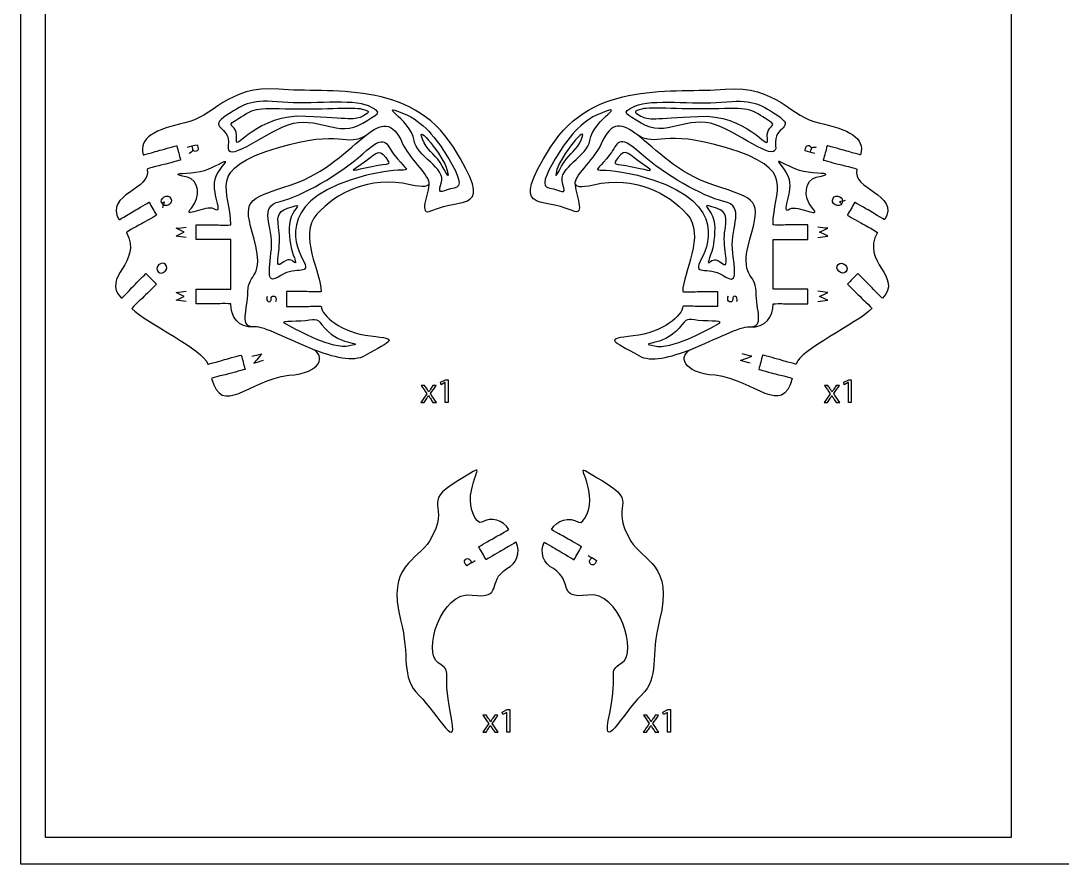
# Model space of a CAD drawing. Extents: x 0 to 620, y 0 to 360.
# Drawn here: x 0 to 210.1, y 0 to 170.3 of the extents above; entities that cross this region are included whole.
import ezdxf

# ---------------------------------------------------------------- set-up
doc = ezdxf.new("R2010")
doc.units = 0
doc.header["$MEASUREMENT"] = 0
doc.layers.add('DEFAULT', color=7, linetype='CONTINUOUS')

msp = doc.modelspace()

# ---------------------------------------------------------------- linework, layer by layer
at = {"layer": 'DEFAULT', "color": 36}
for points in [[(620, 0), (0, 0), (0, 360), (620, 360)], [(199.84, 5.38), (5, 5.38), (5, 355), (199.84, 355)], [(85.61, 97.27), (85.59, 97.27), (84.8, 96.84), (84.68, 97.32), (85.68, 97.85), (86.21, 97.85), (86.21, 93.27), (85.61, 93.27)], [(166.99, 97.27), (166.98, 97.27), (166.18, 96.84), (166.06, 97.32), (167.06, 97.85), (167.59, 97.85), (167.59, 93.27), (166.99, 93.27)], [(98.08, 30.66), (98.06, 30.66), (97.27, 30.23), (97.15, 30.7), (98.15, 31.24), (98.68, 31.24), (98.68, 26.65), (98.08, 26.65)], [(130.49, 30.66), (130.47, 30.66), (129.67, 30.23), (129.55, 30.7), (130.56, 31.24), (131.09, 31.24), (131.09, 26.65), (130.49, 26.65)]]:
    msp.add_lwpolyline(points, close=True, dxfattribs=at)
at = {"layer": 'DEFAULT', "color": 1}
for points, knots in [([(51.98, 144.75), (37.04, 140.35), (42.38, 136.2), (42.38, 129.13), (42.38, 129.08), (41.6, 129.08), (40.63, 129.08), (40.04, 129.08), (39.85, 129.13), (38.88, 129.13), (37.71, 129.13), (36.55, 129.13), (35.38, 129.13), (35.38, 128.13), (35.38, 127.13), (35.38, 126.13), (36.55, 126.13), (37.71, 126.13), (38.88, 126.13), (39.85, 126.13), (40.04, 126.18), (40.63, 126.18), (41.6, 126.18), (42.38, 126.18), (42.38, 126.13), (42.38, 122.81), (42.38, 119.49), (42.38, 116.16), (42.38, 116.11), (41.6, 116.11), (40.63, 116.11), (40.04, 116.11), (39.85, 116.16), (38.88, 116.16), (37.71, 116.16), (36.55, 116.16), (35.38, 116.16), (35.38, 115.16), (35.38, 114.16), (35.38, 113.16), (36.55, 113.16), (37.71, 113.16), (38.88, 113.16), (39.85, 113.16), (40.04, 113.21), (40.63, 113.21), (41.6, 113.21), (42.38, 113.21), (42.38, 113.16), (42.38, 110.63), (43.76, 108.21), (47.12, 108.55), (47.14, 108.55), (47.16, 108.55), (47.18, 108.55), (48.98, 108.7), (53.96, 105.94), (58.97, 103.98), (61.44, 102.8), (60.82, 99.19), (54.05, 98.73), (45.81, 97.69), (40.6, 90.27), (38.5, 98.11), (38.5, 98.16), (39.25, 98.36), (40.17, 98.61), (40.74, 98.76), (40.94, 98.76), (41.88, 99.01), (42.72, 99.24), (45.26, 99.92), (45.26, 99.92), (45, 100.89), (44.74, 101.85), (44.48, 102.82), (44.48, 102.82), (41.95, 102.14), (41.1, 101.91), (40.17, 101.66), (39.99, 101.56), (39.43, 101.41), (38.49, 101.16), (37.73, 100.96), (37.72, 101.01), (36.94, 103.91), (25.46, 109.18), (22.43, 112.21), (22.39, 112.25), (22.94, 112.8), (23.63, 113.49), (24.04, 113.9), (24.22, 114.01), (24.9, 114.69), (25.52, 115.31), (27.38, 117.17), (27.38, 117.17), (26.67, 117.87), (25.96, 118.58), (25.25, 119.29), (25.25, 119.29), (23.4, 117.43), (22.78, 116.81), (22.09, 116.13), (21.99, 115.95), (21.58, 115.54), (20.89, 114.85), (20.34, 114.3), (20.3, 114.34), (16.02, 118.62), (24.78, 121.57), (21.31, 127.57), (21.29, 127.62), (21.97, 128.01), (22.8, 128.49), (23.31, 128.79), (23.5, 128.84), (24.34, 129.32), (25.1, 129.76), (27.38, 131.08), (27.38, 131.08), (26.88, 131.94), (26.38, 132.81), (25.88, 133.68), (25.88, 133.68), (23.6, 132.36), (22.84, 131.92), (22.01, 131.44), (21.86, 131.3), (21.35, 131), (20.52, 130.52), (19.84, 130.13), (19.81, 130.17), (16.78, 135.42), (26.6, 136.21), (25.48, 140.39), (25.48, 140.44), (26.23, 140.64), (27.16, 140.89), (27.73, 141.04), (27.92, 141.04), (28.86, 141.29), (29.71, 141.52), (32.24, 142.2), (32.24, 142.2), (31.98, 143.16), (31.73, 144.13), (31.47, 145.1), (31.47, 145.1), (28.93, 144.42), (28.08, 144.19), (27.15, 143.94), (26.98, 143.84), (26.4, 143.69), (25.47, 143.44), (24.71, 143.23), (24.7, 143.29), (23.77, 146.77), (27.1, 148.37), (33.11, 149.73), (38.59, 150.66), (41.7, 157.39), (52.04, 156.52), (62.37, 155.64), (78.69, 158.51), (87.28, 144.81), (95.87, 131.12), (89.27, 134.86), (82.92, 131.99), (79.99, 130.68), (82.39, 135.52), (82.36, 137.56), (82.36, 137.61), (82.35, 137.66), (82.35, 137.7), (82.17, 139.29), (78.21, 142.82), (77.05, 145.5), (74.96, 150.28), (72.77, 149.66), (69.66, 147.22), (65.8, 144.75), (64.55, 148.57), (51.98, 144.75)], [1, 1, 1, 1, 2, 2, 2, 3, 3, 3, 4, 4, 4, 13.93, 13.93, 13.93, 22.44, 22.44, 22.44, 32.37, 32.37, 32.37, 33.37, 33.37, 33.37, 34.37, 34.37, 34.37, 62.61, 62.61, 62.61, 63.61, 63.61, 63.61, 64.61, 64.61, 64.61, 74.54, 74.54, 74.54, 83.05, 83.05, 83.05, 92.98, 92.98, 92.98, 93.98, 93.98, 93.98, 94.98, 94.98, 94.98, 95.98, 95.98, 95.98, 96.98, 96.98, 96.98, 97.98, 97.98, 97.98, 98.98, 98.98, 98.98, 99.98, 99.98, 99.98, 100.98, 100.98, 100.98, 101.98, 101.98, 101.98, 102.98, 102.98, 102.98, 111.489313, 111.489313, 111.489313, 112.489313, 112.489313, 112.489313, 113.489313, 113.489313, 113.489313, 114.489313, 114.489313, 114.489313, 115.489313, 115.489313, 115.489313, 116.489313, 116.489313, 116.489313, 117.489313, 117.489313, 117.489313, 118.489313, 118.489313, 118.489313, 126.99581, 126.99581, 126.99581, 127.99581, 127.99581, 127.99581, 128.99581, 128.99581, 128.99581, 129.99581, 129.99581, 129.99581, 130.99581, 130.99581, 130.99581, 131.99581, 131.99581, 131.99581, 132.99581, 132.99581, 132.99581, 133.99581, 133.99581, 133.99581, 142.508418, 142.508418, 142.508418, 143.508418, 143.508418, 143.508418, 144.508418, 144.508418, 144.508418, 145.508418, 145.508418, 145.508418, 146.508418, 146.508418, 146.508418, 147.508418, 147.508418, 147.508418, 148.508418, 148.508418, 148.508418, 149.508418, 149.508418, 149.508418, 158.017731, 158.017731, 158.017731, 159.017731, 159.017731, 159.017731, 160.017731, 160.017731, 160.017731, 161.017731, 161.017731, 161.017731, 162.017731, 162.017731, 162.017731, 163.017731, 163.017731, 163.017731, 164.017731, 164.017731, 164.017731, 165.017731, 165.017731, 165.017731, 166.017731, 166.017731, 166.017731, 167.017731, 167.017731, 167.017731, 168.017731, 168.017731, 168.017731, 169.017731, 169.017731, 169.017731, 170.017731, 170.017731, 170.017731, 170.017731]), ([(142.19, 144.75), (157.13, 140.35), (151.79, 136.2), (151.79, 129.13), (151.79, 129.08), (152.58, 129.08), (153.54, 129.08), (154.13, 129.08), (154.33, 129.13), (155.29, 129.13), (156.46, 129.13), (157.63, 129.13), (158.8, 129.13), (158.8, 128.13), (158.8, 127.13), (158.8, 126.13), (157.63, 126.13), (156.46, 126.13), (155.29, 126.13), (154.33, 126.13), (154.13, 126.18), (153.54, 126.18), (152.58, 126.18), (151.79, 126.18), (151.79, 126.13), (151.79, 122.81), (151.79, 119.49), (151.79, 116.16), (151.79, 116.11), (152.58, 116.11), (153.54, 116.11), (154.13, 116.11), (154.33, 116.16), (155.29, 116.16), (156.46, 116.16), (157.63, 116.16), (158.8, 116.16), (158.8, 115.16), (158.8, 114.16), (158.8, 113.16), (157.63, 113.16), (156.46, 113.16), (155.29, 113.16), (154.33, 113.16), (154.13, 113.21), (153.54, 113.21), (152.58, 113.21), (151.79, 113.21), (151.79, 113.16), (151.79, 110.63), (150.41, 108.21), (147.06, 108.55), (147.03, 108.55), (147.01, 108.55), (146.99, 108.55), (145.2, 108.7), (140.22, 105.94), (135.21, 103.98), (132.74, 102.8), (133.35, 99.19), (140.13, 98.73), (148.37, 97.69), (153.58, 90.27), (155.68, 98.11), (155.68, 98.16), (154.93, 98.36), (154, 98.61), (153.43, 98.76), (153.23, 98.76), (152.3, 99.01), (151.45, 99.24), (148.91, 99.92), (148.91, 99.92), (149.17, 100.89), (149.43, 101.85), (149.69, 102.82), (149.69, 102.82), (152.23, 102.14), (153.07, 101.91), (154.01, 101.66), (154.18, 101.56), (154.75, 101.41), (155.68, 101.16), (156.44, 100.96), (156.45, 101.01), (157.23, 103.91), (168.72, 109.18), (171.75, 112.21), (171.79, 112.25), (171.23, 112.8), (170.55, 113.49), (170.13, 113.9), (169.96, 114.01), (169.28, 114.69), (168.66, 115.31), (166.8, 117.17), (166.8, 117.17), (167.5, 117.87), (168.21, 118.58), (168.92, 119.29), (168.92, 119.29), (170.78, 117.43), (171.4, 116.81), (172.08, 116.13), (172.18, 115.95), (172.6, 115.54), (173.28, 114.85), (173.83, 114.3), (173.87, 114.34), (178.16, 118.62), (169.4, 121.57), (172.86, 127.57), (172.89, 127.62), (172.21, 128.01), (171.37, 128.49), (170.86, 128.79), (170.67, 128.84), (169.83, 129.32), (169.07, 129.76), (166.8, 131.08), (166.8, 131.08), (167.3, 131.94), (167.8, 132.81), (168.3, 133.68), (168.3, 133.68), (170.58, 132.36), (171.33, 131.92), (172.17, 131.44), (172.31, 131.3), (172.82, 131), (173.66, 130.52), (174.34, 130.13), (174.36, 130.17), (177.39, 135.42), (167.58, 136.21), (168.69, 140.39), (168.69, 140.44), (167.94, 140.64), (167.02, 140.89), (166.45, 141.04), (166.25, 141.04), (165.32, 141.29), (164.47, 141.52), (161.93, 142.2), (161.93, 142.2), (162.19, 143.16), (162.45, 144.13), (162.71, 145.1), (162.71, 145.1), (165.25, 144.42), (166.09, 144.19), (167.03, 143.94), (167.2, 143.84), (167.77, 143.69), (168.7, 143.44), (169.46, 143.23), (169.47, 143.29), (170.41, 146.77), (167.07, 148.37), (161.06, 149.73), (155.58, 150.66), (152.47, 157.39), (142.13, 156.52), (131.8, 155.64), (115.49, 158.51), (106.9, 144.81), (98.31, 131.12), (104.91, 134.86), (111.26, 131.99), (114.18, 130.68), (111.79, 135.52), (111.82, 137.56), (111.82, 137.61), (111.82, 137.66), (111.82, 137.7), (112.01, 139.29), (115.96, 142.82), (117.13, 145.5), (119.21, 150.28), (121.4, 149.66), (124.51, 147.22), (128.38, 144.75), (129.62, 148.57), (142.19, 144.75)], [1, 1, 1, 1, 2, 2, 2, 3, 3, 3, 4, 4, 4, 13.93, 13.93, 13.93, 22.44, 22.44, 22.44, 32.37, 32.37, 32.37, 33.37, 33.37, 33.37, 34.37, 34.37, 34.37, 62.61, 62.61, 62.61, 63.61, 63.61, 63.61, 64.61, 64.61, 64.61, 74.54, 74.54, 74.54, 83.05, 83.05, 83.05, 92.98, 92.98, 92.98, 93.98, 93.98, 93.98, 94.98, 94.98, 94.98, 95.98, 95.98, 95.98, 96.98, 96.98, 96.98, 97.98, 97.98, 97.98, 98.98, 98.98, 98.98, 99.98, 99.98, 99.98, 100.98, 100.98, 100.98, 101.98, 101.98, 101.98, 102.98, 102.98, 102.98, 111.489313, 111.489313, 111.489313, 112.489313, 112.489313, 112.489313, 113.489313, 113.489313, 113.489313, 114.489313, 114.489313, 114.489313, 115.489313, 115.489313, 115.489313, 116.489313, 116.489313, 116.489313, 117.489313, 117.489313, 117.489313, 118.489313, 118.489313, 118.489313, 126.99581, 126.99581, 126.99581, 127.99581, 127.99581, 127.99581, 128.99581, 128.99581, 128.99581, 129.99581, 129.99581, 129.99581, 130.99581, 130.99581, 130.99581, 131.99581, 131.99581, 131.99581, 132.99581, 132.99581, 132.99581, 133.99581, 133.99581, 133.99581, 142.508418, 142.508418, 142.508418, 143.508418, 143.508418, 143.508418, 144.508418, 144.508418, 144.508418, 145.508418, 145.508418, 145.508418, 146.508418, 146.508418, 146.508418, 147.508418, 147.508418, 147.508418, 148.508418, 148.508418, 148.508418, 149.508418, 149.508418, 149.508418, 158.017731, 158.017731, 158.017731, 159.017731, 159.017731, 159.017731, 160.017731, 160.017731, 160.017731, 161.017731, 161.017731, 161.017731, 162.017731, 162.017731, 162.017731, 163.017731, 163.017731, 163.017731, 164.017731, 164.017731, 164.017731, 165.017731, 165.017731, 165.017731, 166.017731, 166.017731, 166.017731, 167.017731, 167.017731, 167.017731, 168.017731, 168.017731, 168.017731, 169.017731, 169.017731, 169.017731, 170.017731, 170.017731, 170.017731, 170.017731]), ([(47.18, 108.55), (47.16, 108.55), (47.14, 108.55), (47.12, 108.55), (43.97, 108.35), (45.81, 111.82), (45.81, 115.64), (45.81, 119.49), (49.3, 118.27), (47.06, 126.24), (44.82, 134.21), (45.24, 134.19), (54.53, 137.19), (61.5, 139.45), (66.16, 144.48), (69.66, 147.22)], [0, 0, 0, 0, 1, 1, 1, 2, 2, 2, 3, 3, 3, 4, 4, 4, 5, 5, 5, 5]), ([(146.99, 108.55), (147.01, 108.55), (147.03, 108.55), (147.06, 108.55), (150.2, 108.35), (148.36, 111.82), (148.36, 115.64), (148.36, 119.49), (144.88, 118.27), (147.12, 126.24), (149.36, 134.21), (148.94, 134.19), (139.64, 137.19), (132.67, 139.45), (128.01, 144.48), (124.51, 147.22)], [0, 0, 0, 0, 1, 1, 1, 2, 2, 2, 3, 3, 3, 4, 4, 4, 5, 5, 5, 5]), ([(82.35, 137.7), (82.35, 137.66), (82.36, 137.61), (82.36, 137.56), (82.33, 136.84), (81.34, 136.62), (78.6, 137.22), (70.14, 139.08), (63.62, 135.57), (59.76, 131.28), (55.9, 126.98), (60.61, 119.5), (60.61, 115.64), (60.61, 115.59), (59.83, 115.59), (58.86, 115.59), (58.27, 115.59), (58.08, 115.64), (57.11, 115.64), (55.94, 115.64), (54.77, 115.64), (53.61, 115.64), (53.61, 114.64), (53.61, 113.64), (53.61, 112.64), (54.77, 112.64), (55.94, 112.64), (57.11, 112.64), (58.08, 112.64), (58.27, 112.69), (58.86, 112.69), (59.83, 112.69), (60.61, 112.69), (60.61, 112.64), (60.61, 110.9), (64.61, 107.31), (70.59, 106.68), (76.57, 106.04), (74.82, 105.82), (69.47, 102.71), (67.08, 101.31), (63.02, 102.38), (58.97, 103.98)], [0, 0, 0, 0, 1, 1, 1, 2, 2, 2, 3, 3, 3, 4, 4, 4, 5, 5, 5, 6, 6, 6, 15.93, 15.93, 15.93, 24.44, 24.44, 24.44, 34.37, 34.37, 34.37, 35.37, 35.37, 35.37, 36.37, 36.37, 36.37, 37.37, 37.37, 37.37, 38.37, 38.37, 38.37, 39.37, 39.37, 39.37, 39.37]), ([(111.82, 137.7), (111.82, 137.66), (111.82, 137.61), (111.82, 137.56), (111.84, 136.84), (112.84, 136.62), (115.57, 137.22), (124.04, 139.08), (130.56, 135.57), (134.42, 131.28), (138.27, 126.98), (133.57, 119.5), (133.57, 115.64), (133.57, 115.59), (134.35, 115.59), (135.32, 115.59), (135.9, 115.59), (136.1, 115.64), (137.06, 115.64), (138.23, 115.64), (139.4, 115.64), (140.57, 115.64), (140.57, 114.64), (140.57, 113.64), (140.57, 112.64), (139.4, 112.64), (138.23, 112.64), (137.06, 112.64), (136.1, 112.64), (135.9, 112.69), (135.32, 112.69), (134.35, 112.69), (133.57, 112.69), (133.57, 112.64), (133.57, 110.9), (129.56, 107.31), (123.59, 106.68), (117.61, 106.04), (119.35, 105.82), (124.7, 102.71), (127.1, 101.31), (131.16, 102.38), (135.21, 103.98)], [0, 0, 0, 0, 1, 1, 1, 2, 2, 2, 3, 3, 3, 4, 4, 4, 5, 5, 5, 6, 6, 6, 15.93, 15.93, 15.93, 24.44, 24.44, 24.44, 34.37, 34.37, 34.37, 35.37, 35.37, 35.37, 36.37, 36.37, 36.37, 37.37, 37.37, 37.37, 38.37, 38.37, 38.37, 39.37, 39.37, 39.37, 39.37]), ([(98.07, 59.69), (93.9, 57.04), (97.5, 53.49), (91.09, 54.36), (84.68, 55.23), (81.06, 42.71), (84.24, 40.66), (87.42, 38.6), (84.85, 39.35), (86.72, 30.51), (88.59, 21.67), (84.23, 30.26), (80.37, 34.06), (76.51, 37.86), (78.6, 41.88), (76.64, 49.37), (73.75, 60.38), (80.07, 61.35), (82.46, 65.27), (87.16, 72.99), (80.25, 72.67), (88.16, 77.4), (94.37, 81.11), (91.51, 80.09), (90.76, 74.49), (90.43, 71.96), (91.86, 68.48), (93, 69.08), (94.91, 70.19), (97.35, 69.53), (98.46, 67.62), (98.49, 67.57), (97.8, 67.18), (96.97, 66.7), (96.46, 66.4), (96.27, 66.35), (95.43, 65.87), (94.67, 65.43), (92.4, 64.11), (92.4, 64.11), (92.9, 63.25), (93.4, 62.38), (93.9, 61.51), (93.9, 61.51), (96.17, 62.83), (96.93, 63.27), (97.77, 63.75), (97.91, 63.89), (98.42, 64.19), (99.25, 64.67), (99.94, 65.06), (99.96, 65.02), (100.91, 63.02), (100.06, 60.64), (98.07, 59.69)], [1, 1, 1, 1, 2, 2, 2, 3, 3, 3, 4, 4, 4, 5, 5, 5, 6, 6, 6, 7, 7, 7, 8, 8, 8, 9, 9, 9, 10, 10, 10, 11, 11, 11, 12, 12, 12, 13, 13, 13, 14, 14, 14, 22.507608, 22.507608, 22.507608, 23.507608, 23.507608, 23.507608, 24.507608, 24.507608, 24.507608, 25.507608, 25.507608, 25.507608, 26.507608, 26.507608, 26.507608, 26.507608]), ([(107.48, 59.69), (111.65, 57.04), (108.04, 53.49), (114.45, 54.36), (120.87, 55.23), (124.49, 42.71), (121.31, 40.66), (118.12, 38.6), (120.69, 39.35), (118.83, 30.51), (116.96, 21.67), (121.31, 30.26), (125.18, 34.06), (129.03, 37.86), (126.94, 41.88), (128.91, 49.37), (131.8, 60.38), (125.48, 61.35), (123.09, 65.27), (118.38, 72.99), (125.3, 72.67), (117.38, 77.4), (111.17, 81.11), (114.03, 80.09), (114.78, 74.49), (115.12, 71.96), (113.69, 68.48), (112.55, 69.08), (110.63, 70.19), (108.19, 69.53), (107.08, 67.62), (107.06, 67.57), (107.74, 67.18), (108.58, 66.7), (109.08, 66.4), (109.28, 66.35), (110.11, 65.87), (110.87, 65.43), (113.15, 64.11), (113.15, 64.11), (112.65, 63.25), (112.15, 62.38), (111.65, 61.51), (111.65, 61.51), (109.37, 62.83), (108.61, 63.27), (107.78, 63.75), (107.63, 63.89), (107.13, 64.19), (106.29, 64.67), (105.61, 65.06), (105.58, 65.02), (104.64, 63.02), (105.48, 60.64), (107.48, 59.69)], [1, 1, 1, 1, 2, 2, 2, 3, 3, 3, 4, 4, 4, 5, 5, 5, 6, 6, 6, 7, 7, 7, 8, 8, 8, 9, 9, 9, 10, 10, 10, 11, 11, 11, 12, 12, 12, 13, 13, 13, 14, 14, 14, 22.507608, 22.507608, 22.507608, 23.507608, 23.507608, 23.507608, 24.507608, 24.507608, 24.507608, 25.507608, 25.507608, 25.507608, 26.507608, 26.507608, 26.507608, 26.507608])]:
    msp.add_open_spline(points, degree=3, knots=knots, dxfattribs=at)
at = {"layer": 'DEFAULT', "color": 5}
for points, knots in [([(41.64, 151.33), (45.28, 153.69), (46.65, 154.48), (52.81, 153.9), (58.26, 153.39), (66.99, 154.6), (70.15, 153.14), (73.56, 151.58), (71.82, 151.53), (68.99, 149.67), (64.16, 146.49), (59.61, 151.41), (53.97, 149.34), (48.32, 147.26), (41.3, 141.16), (41.86, 145.2), (42.43, 149.25), (37.33, 148.53), (41.64, 151.33)], [0, 0, 0, 0, 1, 1, 1, 2, 2, 2, 3, 3, 3, 4, 4, 4, 5, 5, 5, 6, 6, 6, 6]), ([(152.53, 151.33), (148.9, 153.69), (147.52, 154.48), (141.37, 153.9), (135.91, 153.39), (127.19, 154.6), (124.02, 153.14), (120.62, 151.58), (122.35, 151.53), (125.18, 149.67), (130.02, 146.49), (134.56, 151.41), (140.21, 149.34), (145.85, 147.26), (152.88, 141.16), (152.31, 145.2), (151.74, 149.25), (156.84, 148.53), (152.53, 151.33)], [0, 0, 0, 0, 1, 1, 1, 2, 2, 2, 3, 3, 3, 4, 4, 4, 5, 5, 5, 6, 6, 6, 6]), ([(79.37, 146.14), (79.72, 143.04), (85.93, 140.62), (84.85, 137.55), (83.77, 134.48), (85.51, 136.39), (87.42, 136.55), (89.33, 136.72), (88.33, 139.13), (86.34, 142.45), (84.35, 145.77), (81.74, 149.54), (78.04, 151.25), (74.55, 152.85), (74.47, 152.49), (75.72, 151.41), (76.74, 150.52), (79.12, 148.34), (79.37, 146.14)], [0, 0, 0, 0, 1, 1, 1, 2, 2, 2, 3, 3, 3, 4, 4, 4, 5, 5, 5, 6, 6, 6, 6]), ([(114.81, 146.14), (114.46, 143.04), (108.25, 140.62), (109.33, 137.55), (110.41, 134.48), (108.66, 136.39), (106.76, 136.55), (104.85, 136.72), (105.84, 139.13), (107.83, 142.45), (109.83, 145.77), (112.44, 149.54), (116.14, 151.25), (119.62, 152.85), (119.7, 152.49), (118.46, 151.41), (117.43, 150.52), (115.06, 148.34), (114.81, 146.14)], [0, 0, 0, 0, 1, 1, 1, 2, 2, 2, 3, 3, 3, 4, 4, 4, 5, 5, 5, 6, 6, 6, 6]), ([(75.3, 143.31), (73.6, 145.48), (73.89, 147.82), (68.99, 143.47), (64.09, 139.13), (56.79, 134.93), (52.31, 133.87), (47.83, 132.82), (50.98, 128.95), (50.56, 124.25), (50.15, 119.54), (49.32, 116.81), (52.47, 118.88), (55.63, 120.95), (58.78, 118.62), (56.87, 122.19), (54.96, 125.76), (52.09, 134.67), (69.74, 139.13), (79.29, 141.53), (79.27, 138.23), (75.3, 143.31)], [0, 0, 0, 0, 1, 1, 1, 2, 2, 2, 3, 3, 3, 4, 4, 4, 5, 5, 5, 6, 6, 6, 7, 7, 7, 7]), ([(118.87, 143.31), (120.58, 145.48), (120.29, 147.82), (125.18, 143.47), (130.08, 139.13), (137.38, 134.93), (141.87, 133.87), (146.35, 132.82), (143.19, 128.95), (143.61, 124.25), (144.03, 119.54), (144.86, 116.81), (141.7, 118.88), (138.55, 120.95), (135.39, 118.62), (137.3, 122.19), (139.21, 125.76), (142.09, 134.67), (124.43, 139.13), (114.89, 141.53), (114.9, 138.23), (118.87, 143.31)], [0, 0, 0, 0, 1, 1, 1, 2, 2, 2, 3, 3, 3, 4, 4, 4, 5, 5, 5, 6, 6, 6, 7, 7, 7, 7]), ([(61.36, 108.25), (59.55, 110.37), (59.91, 110.17), (57.47, 109.83), (55.09, 109.49), (51.48, 110.06), (53.8, 108.9), (56.13, 107.75), (62.76, 103.85), (66.33, 104.68), (69.91, 105.51), (64.63, 104.4), (61.36, 108.25)], [0, 0, 0, 0, 1, 1, 1, 2, 2, 2, 3, 3, 3, 4, 4, 4, 4]), ([(132.82, 108.25), (134.62, 110.37), (134.27, 110.17), (136.71, 109.83), (139.09, 109.49), (142.7, 110.06), (140.37, 108.9), (138.05, 107.75), (131.42, 103.85), (127.84, 104.68), (124.27, 105.51), (129.54, 104.4), (132.82, 108.25)], [0, 0, 0, 0, 1, 1, 1, 2, 2, 2, 3, 3, 3, 4, 4, 4, 4])]:
    msp.add_open_spline(points, degree=3, knots=knots, dxfattribs=at)
at = {"layer": 'DEFAULT', "color": 3}
for points, knots in [([(43.51, 146.26), (43.15, 143.79), (47.68, 151.58), (57.48, 151.03), (66.49, 150.53), (67.43, 150.23), (69.04, 151.09), (70.65, 151.95), (70.47, 152.01), (68.85, 152.51), (67.23, 153.01), (59.94, 152.34), (53.35, 152.57), (46.61, 152.8), (46.75, 152.34), (43.32, 150.21), (40.96, 148.74), (44.01, 149.71), (43.51, 146.26)], [0, 0, 0, 0, 1, 1, 1, 2, 2, 2, 3, 3, 3, 4, 4, 4, 5, 5, 5, 6, 6, 6, 6]), ([(150.67, 146.26), (151.02, 143.79), (146.49, 151.58), (136.7, 151.03), (127.69, 150.53), (126.74, 150.23), (125.13, 151.09), (123.52, 151.95), (123.71, 152.01), (125.33, 152.51), (126.95, 153.01), (134.23, 152.34), (140.83, 152.57), (147.57, 152.8), (147.43, 152.34), (150.85, 150.21), (153.22, 148.74), (150.17, 149.71), (150.67, 146.26)], [0, 0, 0, 0, 1, 1, 1, 2, 2, 2, 3, 3, 3, 4, 4, 4, 5, 5, 5, 6, 6, 6, 6]), ([(81.03, 146.43), (81.94, 144.16), (83.35, 143.66), (84.6, 141.69), (85.84, 139.71), (86.65, 137.78), (86, 140.28), (85.34, 142.78), (79.53, 150.17), (81.03, 146.43)], [0, 0, 0, 0, 1, 1, 1, 2, 2, 2, 3, 3, 3, 3]), ([(113.15, 146.43), (112.24, 144.16), (110.82, 143.66), (109.58, 141.69), (108.33, 139.71), (107.53, 137.78), (108.18, 140.28), (108.83, 142.78), (114.64, 150.17), (113.15, 146.43)], [0, 0, 0, 0, 1, 1, 1, 2, 2, 2, 3, 3, 3, 3]), ([(73.64, 142.7), (72.13, 144.86), (71.48, 143.28), (68.66, 141.37), (65.84, 139.46), (67.01, 140.12), (70.82, 140.87), (74.64, 141.62), (74.8, 141.04), (73.64, 142.7)], [0, 0, 0, 0, 1, 1, 1, 2, 2, 2, 3, 3, 3, 3]), ([(120.53, 142.7), (122.05, 144.86), (122.69, 143.28), (125.51, 141.37), (128.34, 139.46), (127.16, 140.12), (123.35, 140.87), (119.54, 141.62), (119.37, 141.04), (120.53, 142.7)], [0, 0, 0, 0, 1, 1, 1, 2, 2, 2, 3, 3, 3, 3]), ([(33.64, 138.73), (35.88, 138.22), (36.47, 134.78), (34.42, 132.5), (32.37, 130.22), (37.47, 133.21), (38.96, 132.34), (41.22, 131.02), (38.03, 135.82), (39.34, 138.88), (40.2, 140.89), (42.41, 142.61), (40.52, 141.67), (38.78, 140.8), (37.06, 139.81), (34.35, 139.63), (31.64, 139.44), (30.33, 139.48), (33.64, 138.73)], [0, 0, 0, 0, 1, 1, 1, 2, 2, 2, 3, 3, 3, 4, 4, 4, 5, 5, 5, 6, 6, 6, 6]), ([(160.53, 138.73), (158.29, 138.22), (157.7, 134.78), (159.75, 132.5), (161.81, 130.22), (156.7, 133.21), (155.21, 132.34), (152.95, 131.02), (156.14, 135.82), (154.84, 138.88), (153.98, 140.89), (151.76, 142.61), (153.65, 141.67), (155.4, 140.8), (157.12, 139.81), (159.83, 139.63), (162.53, 139.44), (163.84, 139.48), (160.53, 138.73)], [0, 0, 0, 0, 1, 1, 1, 2, 2, 2, 3, 3, 3, 4, 4, 4, 5, 5, 5, 6, 6, 6, 6]), ([(53.8, 132.46), (51.56, 131.65), (51.73, 130.66), (52.14, 127.51), (52.56, 124.35), (50.98, 120.07), (52.56, 121.3), (54.13, 122.53), (54.51, 122.06), (55.24, 121.54), (55.96, 121.03), (54.68, 123.19), (54.41, 125.26), (54.13, 127.34), (53.85, 129.7), (54.88, 131.41), (55.91, 133.11), (56.71, 133.52), (53.8, 132.46)], [0, 0, 0, 0, 1, 1, 1, 2, 2, 2, 3, 3, 3, 4, 4, 4, 5, 5, 5, 6, 6, 6, 6]), ([(140.37, 132.46), (142.62, 131.65), (142.45, 130.66), (142.03, 127.51), (141.62, 124.35), (143.19, 120.07), (141.62, 121.3), (140.04, 122.53), (139.66, 122.06), (138.94, 121.54), (138.21, 121.03), (139.5, 123.19), (139.77, 125.26), (140.04, 127.34), (140.32, 129.7), (139.29, 131.41), (138.27, 133.11), (137.47, 133.52), (140.37, 132.46)], [0, 0, 0, 0, 1, 1, 1, 2, 2, 2, 3, 3, 3, 4, 4, 4, 5, 5, 5, 6, 6, 6, 6])]:
    msp.add_open_spline(points, degree=3, knots=knots, dxfattribs=at)
at = {"layer": 'DEFAULT', "color": 250}
for points, knots in [([(33.64, 144.8), (34.28, 144.97), (34.93, 145.14), (35.57, 145.31), (35.63, 145.19), (35.69, 145.01), (35.74, 144.84), (35.81, 144.57), (35.81, 144.38), (35.73, 144.23), (35.67, 144.11), (35.55, 144.02), (35.4, 143.98), (35.14, 143.91), (34.81, 144.01), (34.71, 144.38)], [0, 0, 0, 0, 5.65209, 5.65209, 5.65209, 6.65209, 6.65209, 6.65209, 7.65209, 7.65209, 7.65209, 8.65209, 8.65209, 8.65209, 9.65209, 9.65209, 9.65209, 9.65209]), ([(33.98, 143.54), (34.02, 143.6), (34.18, 143.7), (34.4, 143.84), (34.7, 144.04), (34.77, 144.17), (34.7, 144.47), (34.65, 144.66), (34.59, 144.85), (34.54, 145.04)], [0, 0, 0, 0, 1, 1, 1, 2, 2, 2, 3.657222, 3.657222, 3.657222, 3.657222]), ([(160.2, 143.54), (159.56, 143.72), (158.91, 143.89), (158.27, 144.06), (158.28, 144.19), (158.31, 144.38), (158.36, 144.55), (158.43, 144.82), (158.53, 144.98), (158.67, 145.08), (158.78, 145.15), (158.93, 145.17), (159.08, 145.13), (159.34, 145.06), (159.58, 144.81), (159.48, 144.44)], [0, 0, 0, 0, 5.65209, 5.65209, 5.65209, 6.65209, 6.65209, 6.65209, 7.65209, 7.65209, 7.65209, 8.65209, 8.65209, 8.65209, 9.65209, 9.65209, 9.65209, 9.65209]), ([(160.53, 144.8), (160.47, 144.77), (160.28, 144.76), (160.02, 144.75), (159.66, 144.73), (159.54, 144.65), (159.45, 144.35), (159.4, 144.16), (159.35, 143.97), (159.3, 143.79)], [0, 0, 0, 0, 1, 1, 1, 2, 2, 2, 3.657222, 3.657222, 3.657222, 3.657222]), ([(28.68, 132.56), (28.6, 132.83), (29.03, 133.5), (28.99, 133.74), (28.98, 133.78), (28.47, 133.44), (28.46, 133.47), (28.23, 133.89), (28.33, 134.43), (28.9, 134.75), (29.46, 135.08), (30.01, 134.94), (30.29, 134.47), (30.56, 133.99), (30.37, 133.47), (29.86, 133.17), (29.41, 132.91), (28.93, 133), (28.74, 133.16), (28.55, 133.31), (28.47, 133.44), (28.47, 133.44)], [0, 0, 0, 0, 1, 1, 1, 2, 2, 2, 3, 3, 3, 4, 4, 4, 5, 5, 5, 6, 6, 6, 7, 7, 7, 7]), ([(166.37, 134.06), (166.17, 133.86), (165.38, 133.9), (165.19, 133.74), (165.16, 133.71), (165.71, 133.45), (165.69, 133.42), (165.43, 133.01), (164.92, 132.83), (164.36, 133.16), (163.8, 133.48), (163.63, 134.03), (163.91, 134.5), (164.18, 134.98), (164.73, 135.07), (165.25, 134.78), (165.69, 134.52), (165.86, 134.06), (165.82, 133.82), (165.77, 133.58), (165.71, 133.44), (165.71, 133.44)], [0, 0, 0, 0, 1, 1, 1, 2, 2, 2, 3, 3, 3, 4, 4, 4, 5, 5, 5, 6, 6, 6, 7, 7, 7, 7]), ([(33.35, 126.6), (32.67, 126.69), (32, 126.78), (31.33, 126.86), (31.33, 126.86), (32.77, 127.57), (32.98, 127.62), (32.43, 127.88), (31.88, 128.15), (31.33, 128.42), (32, 128.5), (32.67, 128.58), (33.35, 128.66)], [0, 0, 0, 0, 5.778666, 5.778666, 5.778666, 6.778666, 6.778666, 6.778666, 11.992102, 11.992102, 11.992102, 17.763104, 17.763104, 17.763104, 17.763104]), ([(160.83, 126.6), (161.5, 126.69), (162.17, 126.78), (162.85, 126.86), (162.85, 126.86), (161.4, 127.57), (161.19, 127.62), (161.74, 127.88), (162.3, 128.15), (162.85, 128.42), (162.17, 128.5), (161.5, 128.58), (160.83, 128.66)], [0, 0, 0, 0, 5.778666, 5.778666, 5.778666, 6.778666, 6.778666, 6.778666, 11.992102, 11.992102, 11.992102, 17.763104, 17.763104, 17.763104, 17.763104]), ([(29.13, 119.74), (28.64, 119.25), (28.08, 119.29), (27.72, 119.65), (27.34, 120.03), (27.37, 120.59), (27.8, 121.02), (28.25, 121.47), (28.83, 121.49), (29.21, 121.11), (29.6, 120.72), (29.56, 120.17), (29.13, 119.74)], [0, 0, 0, 0, 1, 1, 1, 2, 2, 2, 3, 3, 3, 4, 4, 4, 4]), ([(165.04, 119.74), (165.53, 119.25), (166.09, 119.29), (166.46, 119.65), (166.83, 120.03), (166.81, 120.59), (166.38, 121.02), (165.92, 121.47), (165.34, 121.49), (164.96, 121.11), (164.57, 120.72), (164.62, 120.17), (165.04, 119.74)], [0, 0, 0, 0, 1, 1, 1, 2, 2, 2, 3, 3, 3, 4, 4, 4, 4]), ([(33.35, 113.63), (32.67, 113.72), (32, 113.81), (31.33, 113.9), (31.33, 113.9), (32.77, 114.6), (32.98, 114.66), (32.43, 114.92), (31.88, 115.19), (31.33, 115.45), (32, 115.53), (32.67, 115.61), (33.35, 115.7)], [0, 0, 0, 0, 5.778666, 5.778666, 5.778666, 6.778666, 6.778666, 6.778666, 11.992102, 11.992102, 11.992102, 17.763104, 17.763104, 17.763104, 17.763104]), ([(160.83, 113.63), (161.5, 113.72), (162.17, 113.81), (162.85, 113.9), (162.85, 113.9), (161.4, 114.6), (161.19, 114.66), (161.74, 114.92), (162.3, 115.19), (162.85, 115.45), (162.17, 115.53), (161.5, 115.61), (160.83, 115.7)], [0, 0, 0, 0, 5.778666, 5.778666, 5.778666, 6.778666, 6.778666, 6.778666, 11.992102, 11.992102, 11.992102, 17.763104, 17.763104, 17.763104, 17.763104]), ([(49.73, 114.67), (49.67, 114.57), (49.61, 114.41), (49.61, 114.23), (49.61, 113.84), (49.86, 113.6), (50.15, 113.6), (50.37, 113.6), (50.51, 113.86), (50.51, 114.13), (50.51, 114.56), (50.7, 114.74), (50.97, 114.74), (51.29, 114.74), (51.52, 114.49), (51.52, 114.06), (51.52, 113.86), (51.47, 113.67), (51.39, 113.55)], [0, 0, 0, 0, 1, 1, 1, 2, 2, 2, 3, 3, 3, 4, 4, 4, 5, 5, 5, 6, 6, 6, 6]), ([(144.45, 113.61), (144.51, 113.71), (144.56, 113.87), (144.56, 114.06), (144.56, 114.45), (144.32, 114.69), (144.03, 114.69), (143.81, 114.69), (143.66, 114.43), (143.66, 114.15), (143.66, 113.72), (143.48, 113.55), (143.21, 113.55), (142.89, 113.55), (142.66, 113.79), (142.66, 114.23), (142.66, 114.43), (142.71, 114.61), (142.78, 114.74)], [0, 0, 0, 0, 1, 1, 1, 2, 2, 2, 3, 3, 3, 4, 4, 4, 5, 5, 5, 6, 6, 6, 6]), ([(46.65, 102.57), (47.3, 102.75), (47.95, 102.92), (48.61, 103.1), (48.61, 103.1), (47.19, 101.36), (47.02, 101.21), (47.67, 101.4), (48.31, 101.58), (48.96, 101.76)], [0, 0, 0, 0, 5.728745, 5.728745, 5.728745, 6.728745, 6.728745, 6.728745, 12.458535, 12.458535, 12.458535, 12.458535]), ([(147.16, 101.22), (146.51, 101.39), (145.86, 101.56), (145.21, 101.74), (145.21, 101.74), (147.3, 102.54), (147.52, 102.57), (146.87, 102.74), (146.22, 102.91), (145.56, 103.07)], [0, 0, 0, 0, 5.728745, 5.728745, 5.728745, 6.728745, 6.728745, 6.728745, 12.457255, 12.457255, 12.457255, 12.457255]), ([(91.7, 61.27), (91.13, 60.93), (90.55, 60.6), (89.97, 60.27), (89.89, 60.37), (89.79, 60.5), (89.69, 60.68), (89.56, 60.91), (89.52, 61.1), (89.55, 61.26), (89.58, 61.4), (89.67, 61.53), (89.83, 61.62), (89.99, 61.71), (90.14, 61.74), (90.28, 61.7), (90.48, 61.66), (90.66, 61.5), (90.78, 61.28), (90.82, 61.21), (90.95, 60.89), (90.93, 60.82)], [0, 0, 0, 0, 5.660989, 5.660989, 5.660989, 6.660989, 6.660989, 6.660989, 7.660989, 7.660989, 7.660989, 8.660989, 8.660989, 8.660989, 9.660989, 9.660989, 9.660989, 10.660989, 10.660989, 10.660989, 11.660989, 11.660989, 11.660989, 11.660989]), ([(114.46, 62.34), (115.04, 62.01), (115.62, 61.68), (116.19, 61.34), (116.15, 61.22), (116.08, 61.07), (115.98, 60.89), (115.85, 60.67), (115.7, 60.53), (115.55, 60.48), (115.41, 60.44), (115.25, 60.45), (115.09, 60.54), (114.93, 60.63), (114.84, 60.75), (114.8, 60.89), (114.74, 61.09), (114.79, 61.32), (114.91, 61.54), (114.95, 61.61), (115.17, 61.88), (115.24, 61.89)], [0, 0, 0, 0, 5.660989, 5.660989, 5.660989, 6.660989, 6.660989, 6.660989, 7.660989, 7.660989, 7.660989, 8.660989, 8.660989, 8.660989, 9.660989, 9.660989, 9.660989, 10.660989, 10.660989, 10.660989, 11.660989, 11.660989, 11.660989, 11.660989])]:
    msp.add_open_spline(points, degree=3, knots=knots, dxfattribs=at)
at = {"layer": 'DEFAULT', "color": 36}
for points, knots in [([(81.48, 96.68), (81.64, 96.44), (81.81, 96.19), (81.97, 95.95), (82.09, 95.76), (82.2, 95.58), (82.31, 95.39), (82.32, 95.39), (82.33, 95.39), (82.33, 95.39), (82.45, 95.6), (82.56, 95.77), (82.67, 95.96), (82.83, 96.2), (82.99, 96.44), (83.15, 96.68), (83.38, 96.68), (83.6, 96.68), (83.82, 96.68), (83.44, 96.13), (83.05, 95.58), (82.66, 95.03), (83.06, 94.44), (83.46, 93.85), (83.86, 93.27), (83.62, 93.27), (83.39, 93.27), (83.15, 93.27), (82.99, 93.52), (82.82, 93.78), (82.65, 94.04), (82.52, 94.23), (82.41, 94.42), (82.29, 94.63), (82.28, 94.63), (82.28, 94.63), (82.27, 94.63), (82.16, 94.42), (82.04, 94.24), (81.91, 94.04), (81.75, 93.78), (81.58, 93.52), (81.42, 93.27), (81.19, 93.27), (80.96, 93.27), (80.73, 93.27), (81.14, 93.85), (81.54, 94.43), (81.95, 95.01), (81.56, 95.57), (81.18, 96.12), (80.79, 96.68), (81.02, 96.68), (81.25, 96.68), (81.48, 96.68)], [0, 0, 0, 0, 2.49699, 2.49699, 2.49699, 3.49699, 3.49699, 3.49699, 3.55699, 3.55699, 3.55699, 4.55699, 4.55699, 4.55699, 7.026817, 7.026817, 7.026817, 8.926817, 8.926817, 8.926817, 14.655492, 14.655492, 14.655492, 20.703931, 20.703931, 20.703931, 22.704931, 22.704931, 22.704931, 25.30746, 25.30746, 25.30746, 26.30746, 26.30746, 26.30746, 26.34746, 26.34746, 26.34746, 27.34746, 27.34746, 27.34746, 29.939132, 29.939132, 29.939132, 31.880132, 31.880132, 31.880132, 37.902079, 37.902079, 37.902079, 43.667101, 43.667101, 43.667101, 45.627101, 45.627101, 45.627101, 45.627101]), ([(162.87, 96.68), (163.03, 96.44), (163.19, 96.19), (163.35, 95.95), (163.48, 95.76), (163.59, 95.58), (163.7, 95.39), (163.71, 95.39), (163.71, 95.39), (163.72, 95.39), (163.83, 95.6), (163.95, 95.77), (164.06, 95.96), (164.22, 96.2), (164.38, 96.44), (164.54, 96.68), (164.76, 96.68), (164.99, 96.68), (165.21, 96.68), (164.82, 96.13), (164.43, 95.58), (164.04, 95.03), (164.44, 94.44), (164.84, 93.85), (165.24, 93.27), (165.01, 93.27), (164.77, 93.27), (164.54, 93.27), (164.37, 93.52), (164.2, 93.78), (164.04, 94.04), (163.9, 94.23), (163.79, 94.42), (163.67, 94.63), (163.67, 94.63), (163.66, 94.63), (163.66, 94.63), (163.54, 94.42), (163.42, 94.24), (163.3, 94.04), (163.13, 93.78), (162.97, 93.52), (162.8, 93.27), (162.57, 93.27), (162.35, 93.27), (162.12, 93.27), (162.52, 93.85), (162.93, 94.43), (163.33, 95.01), (162.95, 95.57), (162.56, 96.12), (162.17, 96.68), (162.4, 96.68), (162.64, 96.68), (162.87, 96.68)], [0, 0, 0, 0, 2.49699, 2.49699, 2.49699, 3.49699, 3.49699, 3.49699, 3.55699, 3.55699, 3.55699, 4.55699, 4.55699, 4.55699, 7.026817, 7.026817, 7.026817, 8.926817, 8.926817, 8.926817, 14.655492, 14.655492, 14.655492, 20.703931, 20.703931, 20.703931, 22.704931, 22.704931, 22.704931, 25.30746, 25.30746, 25.30746, 26.30746, 26.30746, 26.30746, 26.34746, 26.34746, 26.34746, 27.34746, 27.34746, 27.34746, 29.939132, 29.939132, 29.939132, 31.880132, 31.880132, 31.880132, 37.902079, 37.902079, 37.902079, 43.667101, 43.667101, 43.667101, 45.627101, 45.627101, 45.627101, 45.627101]), ([(93.95, 30.07), (94.11, 29.82), (94.28, 29.58), (94.44, 29.33), (94.56, 29.14), (94.67, 28.97), (94.78, 28.77), (94.79, 28.77), (94.8, 28.77), (94.8, 28.77), (94.92, 28.98), (95.03, 29.16), (95.14, 29.34), (95.3, 29.58), (95.46, 29.82), (95.62, 30.07), (95.85, 30.07), (96.07, 30.07), (96.29, 30.07), (95.91, 29.52), (95.52, 28.97), (95.13, 28.41), (95.53, 27.83), (95.93, 27.24), (96.33, 26.65), (96.09, 26.65), (95.86, 26.65), (95.62, 26.65), (95.46, 26.91), (95.29, 27.16), (95.12, 27.42), (94.99, 27.62), (94.88, 27.81), (94.76, 28.01), (94.75, 28.01), (94.75, 28.01), (94.74, 28.01), (94.63, 27.8), (94.51, 27.62), (94.38, 27.42), (94.22, 27.16), (94.05, 26.91), (93.89, 26.65), (93.66, 26.65), (93.43, 26.65), (93.2, 26.65), (93.61, 27.23), (94.01, 27.81), (94.42, 28.39), (94.03, 28.95), (93.64, 29.51), (93.26, 30.07), (93.49, 30.07), (93.72, 30.07), (93.95, 30.07)], [0, 0, 0, 0, 2.49699, 2.49699, 2.49699, 3.49699, 3.49699, 3.49699, 3.55699, 3.55699, 3.55699, 4.55699, 4.55699, 4.55699, 7.026817, 7.026817, 7.026817, 8.926817, 8.926817, 8.926817, 14.655492, 14.655492, 14.655492, 20.703931, 20.703931, 20.703931, 22.704931, 22.704931, 22.704931, 25.30746, 25.30746, 25.30746, 26.30746, 26.30746, 26.30746, 26.34746, 26.34746, 26.34746, 27.34746, 27.34746, 27.34746, 29.939132, 29.939132, 29.939132, 31.880132, 31.880132, 31.880132, 37.902079, 37.902079, 37.902079, 43.66767, 43.66767, 43.66767, 45.62867, 45.62867, 45.62867, 45.62867]), ([(126.36, 30.07), (126.52, 29.82), (126.68, 29.58), (126.85, 29.33), (126.97, 29.14), (127.08, 28.97), (127.19, 28.77), (127.2, 28.77), (127.21, 28.77), (127.21, 28.77), (127.33, 28.98), (127.44, 29.16), (127.55, 29.34), (127.71, 29.58), (127.87, 29.82), (128.03, 30.07), (128.25, 30.07), (128.48, 30.07), (128.7, 30.07), (128.31, 29.52), (127.92, 28.97), (127.54, 28.41), (127.94, 27.83), (128.34, 27.24), (128.74, 26.65), (128.5, 26.65), (128.27, 26.65), (128.03, 26.65), (127.86, 26.91), (127.7, 27.16), (127.53, 27.42), (127.4, 27.62), (127.28, 27.81), (127.16, 28.01), (127.16, 28.01), (127.15, 28.01), (127.15, 28.01), (127.04, 27.8), (126.92, 27.62), (126.79, 27.42), (126.62, 27.16), (126.46, 26.91), (126.29, 26.65), (126.07, 26.65), (125.84, 26.65), (125.61, 26.65), (126.01, 27.23), (126.42, 27.81), (126.82, 28.39), (126.44, 28.95), (126.05, 29.51), (125.67, 30.07), (125.9, 30.07), (126.13, 30.07), (126.36, 30.07)], [0, 0, 0, 0, 2.49699, 2.49699, 2.49699, 3.49699, 3.49699, 3.49699, 3.55699, 3.55699, 3.55699, 4.55699, 4.55699, 4.55699, 7.026817, 7.026817, 7.026817, 8.926817, 8.926817, 8.926817, 14.655492, 14.655492, 14.655492, 20.703931, 20.703931, 20.703931, 22.704931, 22.704931, 22.704931, 25.30746, 25.30746, 25.30746, 26.30746, 26.30746, 26.30746, 26.34746, 26.34746, 26.34746, 27.34746, 27.34746, 27.34746, 29.939132, 29.939132, 29.939132, 31.880132, 31.880132, 31.880132, 37.902079, 37.902079, 37.902079, 43.667101, 43.667101, 43.667101, 45.627101, 45.627101, 45.627101, 45.627101])]:
    msp.add_open_spline(points, degree=3, knots=knots, dxfattribs=at)

doc.saveas('drawing.dxf')
